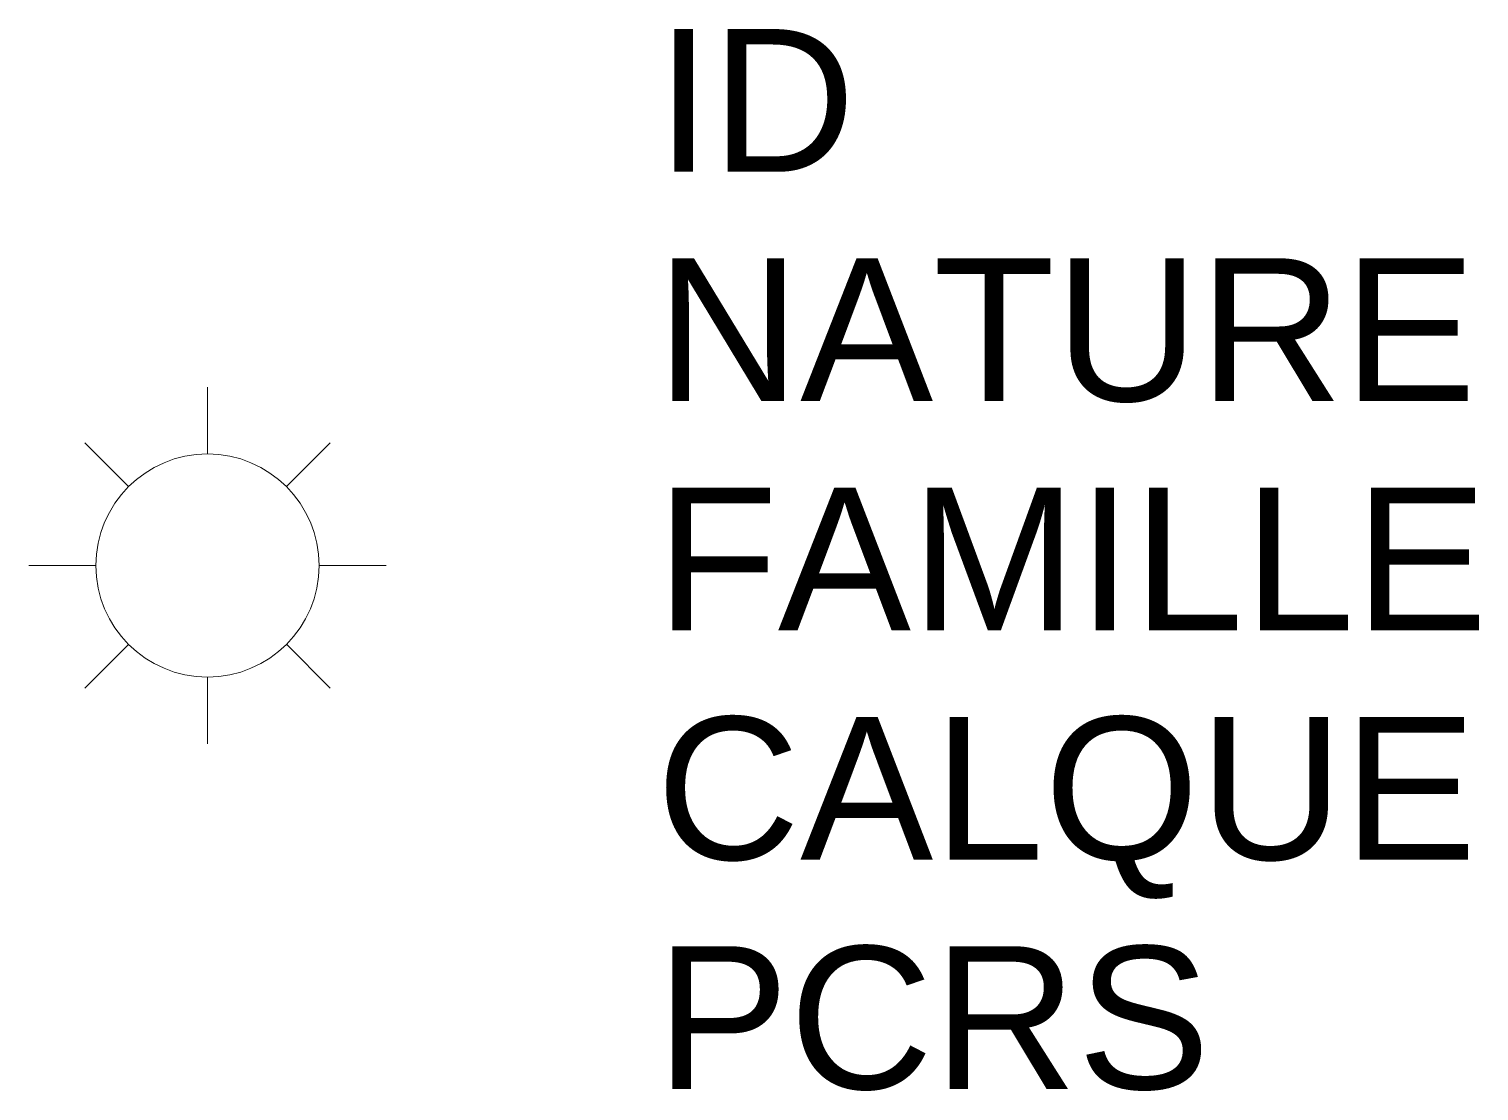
# Model space of a CAD drawing. Header units: metres. Extents: x 3121.8 to 3123.83, y 1842.82 to 1844.31.
import ezdxf

# ---------------------------------------------------------------- set-up
doc = ezdxf.new("R2010")
doc.units = ezdxf.units.M
doc.linetypes.add('Socle_Continu', pattern=[2.5, 2.5, 0])
doc.layers.add('ECPUB_SCS', color=30, linetype='Socle_Continu', lineweight=13)
doc.styles.get("Standard").update_dxf_attribs({"font": 'arial.ttf'})

msp = doc.modelspace()

# ---------------------------------------------------------------- linework, layer by layer
at = {"layer": 'ECPUB_SCS', "linetype": 'Socle_Continu'}
for p, q in [((3122.0492, 1843.7158), (3122.0492, 1843.8095)), ((3121.9388, 1843.67), (3121.8774, 1843.7314)), ((3122.1597, 1843.67), (3122.2211, 1843.7314)), ((3121.893, 1843.5595), (3121.7992, 1843.5595)), ((3122.2055, 1843.5595), (3122.2992, 1843.5595)), ((3121.8774, 1843.3877), (3121.9388, 1843.449)), ((3122.1598, 1843.4491), (3122.2211, 1843.3877)), ((3122.0492, 1843.4033), (3122.0492, 1843.3095))]:
    msp.add_line(p, q, dxfattribs=at)
msp.add_circle((3122.0492, 1843.5595), 0.1563, dxfattribs=at)

# ---------------------------------------------------------------- texts
at = {"layer": 'ECPUB_SCS', "linetype": 'Socle_Continu', "flags": 9}
for tag, p, s in [('ID', (3122.6773, 1844.1112), 'GP_0484'), ('NATURE', (3122.6773, 1843.7899), "Borne d'éclairage"), ('FAMILLE', (3122.6773, 1843.4687), 'Eclairage public'), ('CALQUE', (3122.6773, 1843.1474), 'ECPUB_SCS'), ('PCRS', (3122.6773, 1842.8261), 'AffleurantSymbole')]:
    msp.add_attdef(tag, p, s, height=0.2, dxfattribs=at)

doc.saveas('drawing.dxf')
